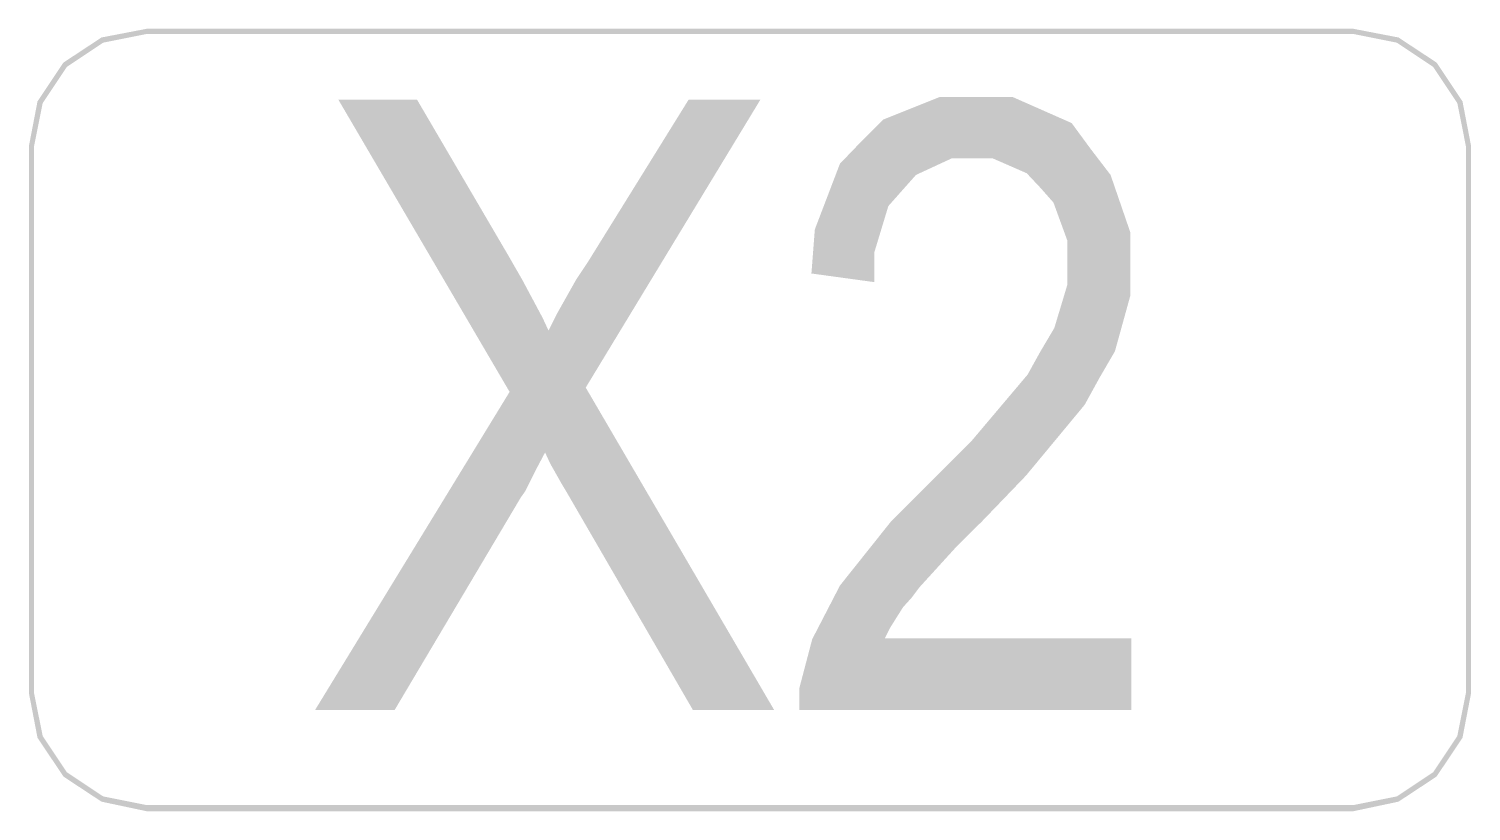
# Model space of a CAD drawing. Header units: millimetres. Extents: x 51.5 to 74.8, y 0.8 to 17.2.
# Drawn here: x 54.7884 to 55.0201, y 6.274 to 6.3997 of the extents above; entities that cross this region are included whole.
import ezdxf

# ---------------------------------------------------------------- set-up
doc = ezdxf.new("R2010")
doc.units = ezdxf.units.MM
doc.layers.add('PDF_Solid Fills', color=7, linetype='Continuous')

msp = doc.modelspace()

# ---------------------------------------------------------------- hatches: boundary and pattern name
at = {"layer": 'PDF_Solid Fills', "transparency": 33554559}
for points in [[(54.8344, 6.29022), (54.86565, 6.34134), (54.83815, 6.38828), (54.85079, 6.38828), (54.86551, 6.36314), (54.86774, 6.35925), (54.87093, 6.35328), (54.8719, 6.3512), (54.87315, 6.3537), (54.87635, 6.35939), (54.87829, 6.36231), (54.8944, 6.38828), (54.90593, 6.38828), (54.87788, 6.34203), (54.90815, 6.29022), (54.8951, 6.29022), (54.87482, 6.32522), (54.87399, 6.32661), (54.87218, 6.32981), (54.87135, 6.33161), (54.86996, 6.32897), (54.86815, 6.32536), (54.86746, 6.32439), (54.84718, 6.29022)], [(54.96551, 6.30175), (54.96551, 6.29022), (54.91218, 6.29022), (54.91218, 6.2937), (54.91426, 6.30161), (54.91649, 6.30592), (54.91871, 6.31022), (54.9269, 6.3205), (54.93288, 6.32647), (54.93982, 6.33342), (54.94885, 6.34411), (54.95093, 6.34786), (54.95315, 6.35161), (54.95524, 6.35856), (54.95524, 6.36189), (54.95524, 6.36564), (54.95301, 6.37175), (54.95093, 6.37411), (54.94871, 6.37647), (54.94329, 6.37884), (54.9401, 6.37884), (54.93663, 6.37884), (54.93093, 6.3762), (54.92871, 6.3737), (54.92649, 6.3712), (54.92426, 6.36384), (54.92426, 6.35897), (54.91413, 6.36036), (54.91468, 6.36745), (54.91871, 6.378), (54.92218, 6.38161), (54.92565, 6.38508), (54.93468, 6.3887), (54.94038, 6.3887), (54.94649, 6.3887), (54.95593, 6.38453), (54.95899, 6.38036), (54.96218, 6.3762), (54.96538, 6.36689), (54.96538, 6.36161), (54.96538, 6.35689), (54.96288, 6.34786), (54.96038, 6.34356), (54.95801, 6.33925), (54.94857, 6.32786), (54.94163, 6.32064), (54.93718, 6.3162), (54.93149, 6.30995), (54.93024, 6.30828), (54.92885, 6.30675), (54.92676, 6.30342), (54.92593, 6.30175)]]:
    msp.add_hatch(color=256, dxfattribs=at).paths.add_polyline_path(points)

# ---------------------------------------------------------------- linework, layer by layer
for points in [[(54.80732, 6.39967), (54.8001, 6.39828), (54.80732, 6.39884), (54.80038, 6.39745)], [(55.00121, 6.39967), (55.00121, 6.39884), (54.80732, 6.39967), (54.80732, 6.39884)], [(55.00843, 6.39828), (55.00121, 6.39967), (55.00815, 6.39745), (55.00121, 6.39884)], [(54.8001, 6.39828), (54.79399, 6.39425), (54.80038, 6.39745), (54.79454, 6.39356)], [(55.01454, 6.39425), (55.00843, 6.39828), (55.01399, 6.39356), (55.00815, 6.39745)], [(54.79399, 6.39425), (54.78982, 6.388), (54.79454, 6.39356), (54.79065, 6.38772)], [(55.01871, 6.388), (55.01454, 6.39425), (55.01788, 6.38772), (55.01399, 6.39356)], [(54.78982, 6.388), (54.78843, 6.38078), (54.79065, 6.38772), (54.78926, 6.38078)], [(55.0201, 6.38078), (55.01871, 6.388), (55.01926, 6.38078), (55.01788, 6.38772)], [(54.78843, 6.38078), (54.78926, 6.38078), (54.78843, 6.293), (54.78926, 6.293)], [(55.0201, 6.293), (55.01926, 6.293), (55.0201, 6.38078), (55.01926, 6.38078)], [(54.78843, 6.293), (54.78982, 6.28578), (54.78926, 6.293), (54.79065, 6.28606)], [(55.01871, 6.28578), (55.0201, 6.293), (55.01788, 6.28606), (55.01926, 6.293)], [(54.78982, 6.28578), (54.79399, 6.27953), (54.79065, 6.28606), (54.79454, 6.28022)], [(55.01454, 6.27953), (55.01871, 6.28578), (55.01399, 6.28022), (55.01788, 6.28606)], [(54.79399, 6.27953), (54.8001, 6.2755), (54.79454, 6.28022), (54.80038, 6.27634)], [(55.00843, 6.2755), (55.01454, 6.27953), (55.00815, 6.27634), (55.01399, 6.28022)], [(54.8001, 6.2755), (54.80732, 6.27397), (54.80038, 6.27634), (54.80732, 6.27495)], [(55.00121, 6.27397), (55.00843, 6.2755), (55.00121, 6.27495), (55.00815, 6.27634)], [(54.80732, 6.27397), (54.80732, 6.27495), (55.00121, 6.27397), (55.00121, 6.27495)]]:
    msp.add_solid(points, dxfattribs=at)

doc.saveas('drawing.dxf')
